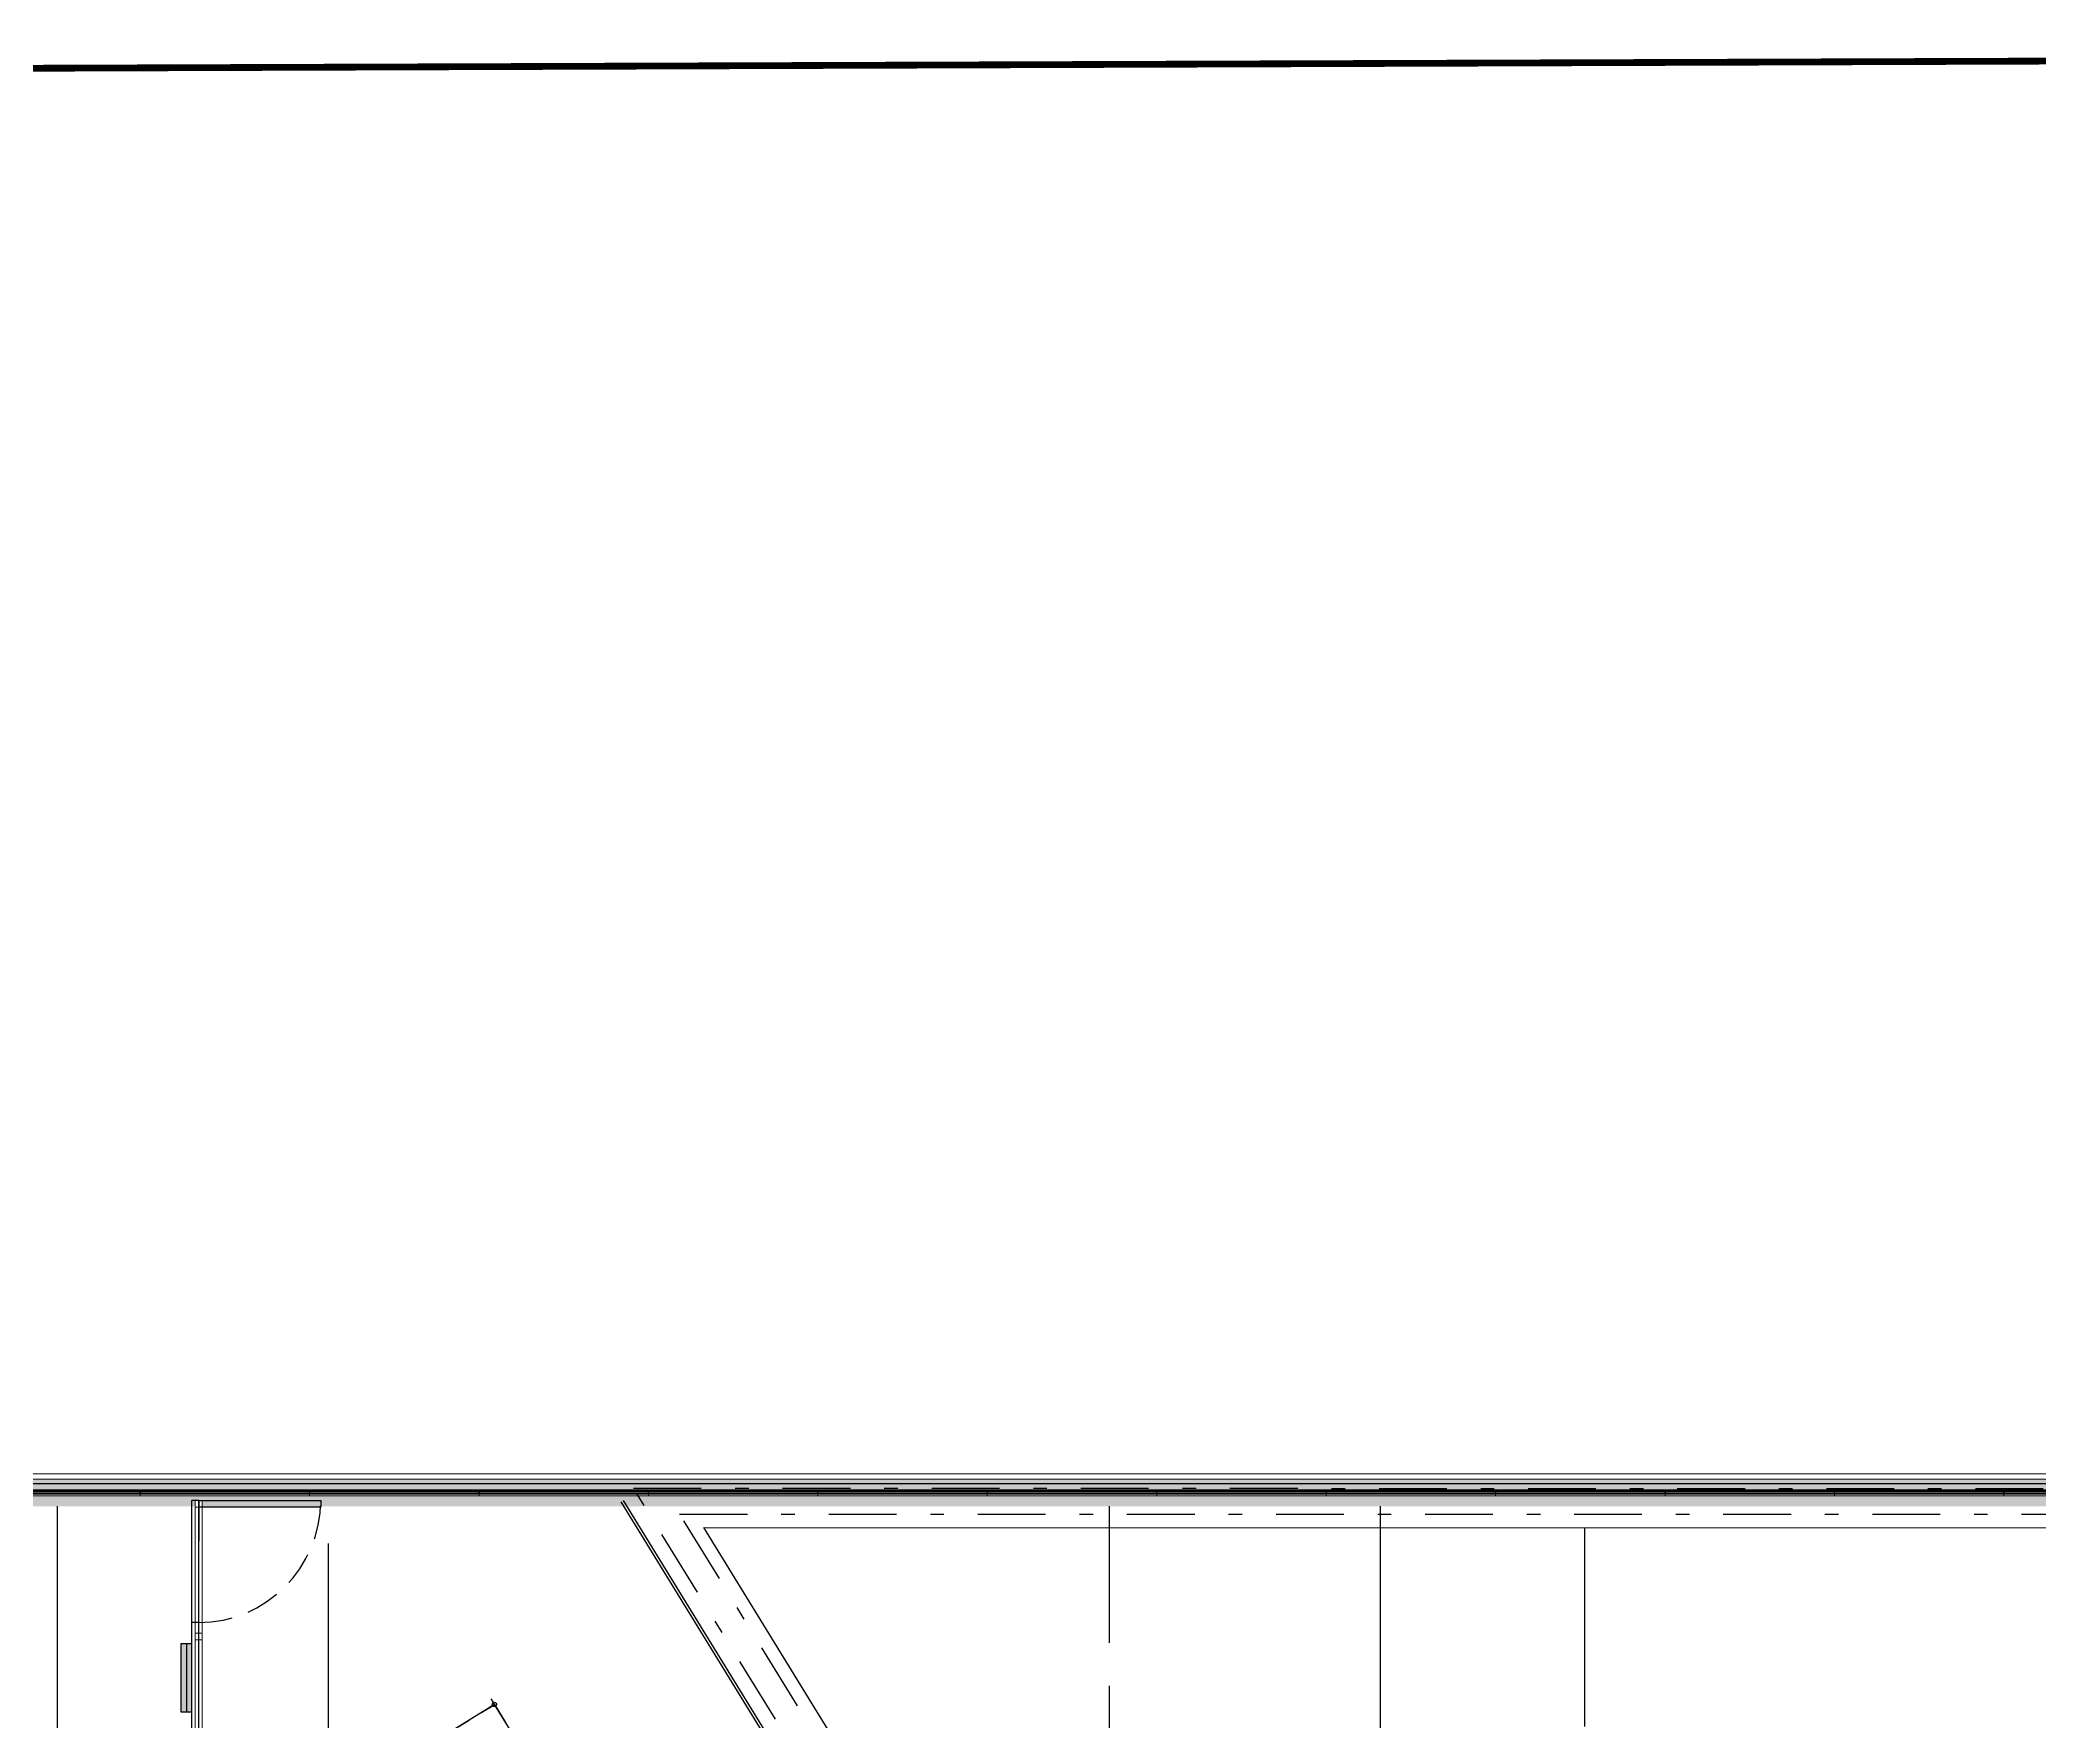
# Model space of a CAD drawing. Extents: x -14.2 to 52.3, y 3.7 to 90.9.
# Drawn here: x 0.99 to 15.74, y 40.99 to 53.4 of the extents above; entities that cross this region are included whole.
import ezdxf

# ---------------------------------------------------------------- set-up
doc = ezdxf.new("R2010")
doc.units = 0
for name, pattern in [('limpo_PINI-PSG-PE-0102-LAZ-R00$0$CENTER2', [28.575, 19.05, -3.175, 3.175, -3.175]), ('limpo_PINI-PSG-PE-0102-LAZ-R00$0$DASHDOT', [1, 0.5, -0.25, 0, -0.25]), ('limpo_PINI-PSG-PE-0102-LAZ-R00$0$HIDDEN', [0.375, 0.25, -0.125]), ('limpo_PINI-PSG-PE-0102-LAZ-R00$0$HIDDEN2', [0.1875, 0.125, -0.0625])]:
    doc.linetypes.add(name, pattern=pattern)
for name, color, linetype, lineweight in [('limpo_PINI-PSG-PE-0102-LAZ-R00$0$A-DETL', 1, 'Continuous', 5), ('limpo_PINI-PSG-PE-0102-LAZ-R00$0$A-GLAZ-CURT', 52, 'Continuous', 5), ('limpo_PINI-PSG-PE-0102-LAZ-R00$0$A-GLAZ-CWMG', 1, 'Continuous', 5), ('limpo_PINI-PSG-PE-0102-LAZ-R00$0$A-WALL', 1, 'Continuous', 5), ('limpo_PINI-PSG-PE-0102-LAZ-R00$0$S-BEAM', 12, 'Continuous', 5)]:
    doc.layers.add(name, color=color, linetype=linetype, lineweight=lineweight)
for name, color, linetype in [('limpo_PINI-PSG-PE-0102-LAZ-R00$0$PA_CAIX', 1, 'Continuous'), ('limpo_PINI-PSG-PE-0102-LAZ-R00$0$PA_EQUI', 1, 'Continuous'), ('limpo_PINI-PSG-PE-0102-LAZ-R00$0$PA_ESTR', 181, 'limpo_PINI-PSG-PE-0102-LAZ-R00$0$CENTER2'), ('limpo_PINI-PSG-PE-0102-LAZ-R00$0$PA_EXTE_1', 1, 'Continuous'), ('limpo_PINI-PSG-PE-0102-LAZ-R00$0$PA_EXTE_2', 2, 'Continuous'), ('limpo_PINI-PSG-PE-0102-LAZ-R00$0$PA_EXTE_3', 3, 'Continuous'), ('limpo_PINI-PSG-PE-0102-LAZ-R00$0$PA_INST_HIDR', 162, 'Continuous'), ('limpo_PINI-PSG-PE-0102-LAZ-R00$0$PA_LIMI_TER', 32, 'limpo_PINI-PSG-PE-0102-LAZ-R00$0$DASHDOT'), ('limpo_PINI-PSG-PE-0102-LAZ-R00$0$PA_PROJ_I', 2, 'limpo_PINI-PSG-PE-0102-LAZ-R00$0$DASHDOT'), ('limpo_PINI-PSG-PE-0102-LAZ-R00$0$PA_SOLI_7', 254, 'Continuous'), ('limpo_PINI-PSG-PE-0102-LAZ-R00$0$XR_ARQT', 7, 'Continuous'), ('XR_ARQT', 7, 'Continuous')]:
    doc.layers.add(name, color=color, linetype=linetype)
doc.styles.add('limpo_PINI-PSG-PE-0102-LAZ-R00$0$COTA', font='romans.shx', dxfattribs={"width": 1.25})
doc.dimstyles.new('limpo_PINI-PSG-PE-0102-LAZ-R00$0$PA25-ARQ_2', dxfattribs={"dimscale": 0.025, "dimtxt": 1.5, "dimasz": 1.25, "dimexe": 0, "dimexo": 2, "dimgap": 0.8, "dimtad": 1, "dimdec": 0, "dimlfac": 100, "dimdsep": 46, "dimtxsty": 'limpo_PINI-PSG-PE-0102-LAZ-R00$0$COTA', "dimblk": 'limpo_PINI-PSG-PE-0102-LAZ-R00$0$_Origin', "dimcen": 2.5, "dimclrd": 256, "dimclre": 256, "dimclrt": 2, "dimadec": 0, "dimazin": 0, "dimtfac": 1, "dimtdec": 0, "dimtix": 1, "dimtmove": 2, "dimatfit": 3, "dimldrblk": 'limpo_PINI-PSG-PE-0102-LAZ-R00$0$setaleader', "dimfxl": 0, "dimarcsym": 0})

# ---------------------------------------------------------------- blocks, each defined once
blk = doc.blocks.new('limpo_PINI-PSG-PE-0102-LAZ-R00$0$DUCHA_2')
for p, q in [((0.854, 0.05), (0, 0.05)), ((0, -0.05), (0, 0.05)), ((0.854, -0.05), (0.854, 0.05)), ((0.854, -0.05), (0, -0.05))]:
    blk.add_line(p, q)
for start, end in [(19.4712, 160.5288), (199.4712, 340.5288)]:
    blk.add_arc((0.604, 0), 0.15, start, end)
blk = doc.blocks.new('limpo_PINI-PSG-PE-0102-LAZ-R00$0$_Origin')
at = {"color": 0, "lineweight": -2}
blk.add_line((0, 0), (-1, 0), dxfattribs=at)
at = {"color": 14, "lineweight": -2}
blk.add_circle((0, 0), 0.5, dxfattribs=at)
blk = doc.blocks.new('*D92')
at = {"layer": 'Defpoints', "linetype": 'limpo_PINI-PSG-PE-0102-LAZ-R00$0$HIDDEN2', "lineweight": -2, "transparency": 16777216}
for p, q in [((-0.05, 1.5), (0, 1.5)), ((0, 1.46875), (0, 0.03125)), ((-0.05, 0), (0, 0))]:
    blk.add_line(p, q, dxfattribs=at)
at = {"layer": 'Defpoints', "color": 0, "linetype": 'limpo_PINI-PSG-PE-0102-LAZ-R00$0$HIDDEN2', "transparency": 16777216}
for p in [(0, 1.5), (0, 0), (0, 0)]:
    blk.add_point(p, dxfattribs=at)
at = {"layer": 'Defpoints', "linetype": 'limpo_PINI-PSG-PE-0102-LAZ-R00$0$HIDDEN2', "lineweight": -2, "transparency": 16777216, "xscale": 0.03125, "yscale": 0.03125, "zscale": 0.03125}
for p, rotation in [((0, 1.5), 90), ((0, 0), 270)]:
    blk.add_blockref('limpo_PINI-PSG-PE-0102-LAZ-R00$0$_Origin', p, dxfattribs=dict(at, rotation=rotation))
at = {"layer": 'Defpoints', "color": 2, "linetype": 'limpo_PINI-PSG-PE-0102-LAZ-R00$0$HIDDEN2', "transparency": 16777216, "insert": (-0.03875, 0.75), "char_height": 0.0375, "attachment_point": 5, "rotation": 90, "style": 'limpo_PINI-PSG-PE-0102-LAZ-R00$0$COTA'}
blk.add_mtext('150', dxfattribs=at)
blk = doc.blocks.new('limpo_PINI-PSG-PE-0102-LAZ-R00$0$setaleader')
h = blk.add_hatch(color=12)
h.paths.add_polyline_path([(-0.11, 0), (0, 0), (-1.05, 1.05), (-1.05, 0.69)])
h.paths.add_polyline_path([(0, 0), (-0.11, 0), (-1.05, -0.69), (-1.05, -1.05)])
at = {"color": 12}
blk.add_line((0, 0), (-1, 0), dxfattribs=at)
blk = doc.blocks.new('*D91')
at = {"layer": 'Defpoints', "linetype": 'limpo_PINI-PSG-PE-0102-LAZ-R00$0$HIDDEN2', "lineweight": -2, "transparency": 16777216}
for p, q in [((-1.5, 1.55), (-1.5, 1.5)), ((-1.46875, 1.5), (-0.03125, 1.5)), ((0, 1.55), (0, 1.5))]:
    blk.add_line(p, q, dxfattribs=at)
at = {"layer": 'Defpoints', "color": 0, "linetype": 'limpo_PINI-PSG-PE-0102-LAZ-R00$0$HIDDEN2', "transparency": 16777216}
for p in [(-1.5, 1.5), (0, 1.5), (0, 1.5)]:
    blk.add_point(p, dxfattribs=at)
at = {"layer": 'Defpoints', "linetype": 'limpo_PINI-PSG-PE-0102-LAZ-R00$0$HIDDEN2', "lineweight": -2, "transparency": 16777216, "xscale": 0.03125, "yscale": 0.03125, "zscale": 0.03125, "rotation": 180}
blk.add_blockref('limpo_PINI-PSG-PE-0102-LAZ-R00$0$_Origin', (-1.5, 1.5), dxfattribs=at)
at = {"layer": 'Defpoints', "linetype": 'limpo_PINI-PSG-PE-0102-LAZ-R00$0$HIDDEN2', "lineweight": -2, "transparency": 16777216, "xscale": 0.03125, "yscale": 0.03125, "zscale": 0.03125}
blk.add_blockref('limpo_PINI-PSG-PE-0102-LAZ-R00$0$_Origin', (0, 1.5), dxfattribs=at)
at = {"layer": 'Defpoints', "color": 2, "linetype": 'limpo_PINI-PSG-PE-0102-LAZ-R00$0$HIDDEN2', "transparency": 16777216, "insert": (-0.75, 1.53875), "char_height": 0.0375, "attachment_point": 5, "style": 'limpo_PINI-PSG-PE-0102-LAZ-R00$0$COTA'}
blk.add_mtext('150', dxfattribs=at)
blk = doc.blocks.new('limpo_PINI-PSG-PE-0102-LAZ-R00$0$AVISO GRADIL PISCINA')
at = {"layer": 'limpo_PINI-PSG-PE-0102-LAZ-R00$0$PA_SOLI_7', "ltscale": 5}
h = blk.add_hatch(color=256, dxfattribs=at)
h.dxf.hatch_style = 1
h.paths.add_polyline_path([(-0.25, -0.041), (0.25, -0.041), (0.25, 0.041), (-0.25, 0.041)])
at = {"layer": 'limpo_PINI-PSG-PE-0102-LAZ-R00$0$PA_EXTE_1'}
blk.add_line((-0.25, 0), (0.25, 0), dxfattribs=at)
blk.add_lwpolyline([(-0.25, 0.041), (-0.25, -0.041), (0.25, -0.041), (0.25, 0.041)], close=True, dxfattribs=at)
blk = doc.blocks.new('limpo_PINI-PSG-PE-0102-LAZ-R00$0$PINI-EST-PE-1101-TQR-R20_rvt-1-5PPE_008_LAZER__P_A_0_09_')
at = {"layer": 'limpo_PINI-PSG-PE-0102-LAZ-R00$0$S-BEAM'}
h = blk.add_hatch(color=50, dxfattribs=at)
h.paths.add_polyline_path([(36620, 18460), (37086, 18460), (37086, 18537), (-15140, 18537), (-15238, 18533), (-15331, 18494), (-15322, 18464), (-15335, 18460), (-6270, 18460), (-6270, 18503), (-6220, 18503), (-6220, 18460), (32600, 18460)])
h.paths.add_polyline_path([(-15199, 18550), (-15129, 18552), (-15151, 18552), (-15199, 18550)])
h.paths.add_polyline_path([(37073, 18582), (37086, 18582), (37086, 18660), (-14942, 18660), (-15123, 18582), (36620, 18582)])
at = {"layer": 'limpo_PINI-PSG-PE-0102-LAZ-R00$0$S-BEAM', "color": 55, "lineweight": 18}
blk.add_line((37086, 18660), (-14942, 18660), dxfattribs=at)
blk = doc.blocks.new('limpo_PINI-PSG-PE-0102-LAZ-R00$0$Parede básica _ DAA_GDC_VID_INFTY - ___-2043452-5PPE_008_LAZER__P_A_0_09_')
at = {"layer": 'limpo_PINI-PSG-PE-0102-LAZ-R00$0$A-WALL'}
for p, q in [((-7927, 18568), (-7927, 18582)), ((-7927, 18582), (-6677, 18582)), ((-7927, 18537), (-7927, 18552)), ((-7927, 18537), (-6677, 18537)), ((-6677, 18582), (-6677, 18568)), ((-6677, 18552), (-6677, 18537))]:
    blk.add_line(p, q, dxfattribs=at)
blk = doc.blocks.new('limpo_PINI-PSG-PE-0102-LAZ-R00$0$Parede básica _ DAA_GDC_VID_INFTY - ___-2043453-5PPE_008_LAZER__P_A_0_09_')
at = {"layer": 'limpo_PINI-PSG-PE-0102-LAZ-R00$0$A-WALL'}
for p, q in [((-6677, 18568), (-6677, 18582)), ((-6677, 18582), (-5427, 18582)), ((-6677, 18537), (-6677, 18552)), ((-6677, 18537), (-5427, 18537)), ((-5427, 18582), (-5427, 18568)), ((-5427, 18552), (-5427, 18537))]:
    blk.add_line(p, q, dxfattribs=at)
blk = doc.blocks.new('limpo_PINI-PSG-PE-0102-LAZ-R00$0$Parede básica _ DAA_GDC_VID_INFTY - ___-2043454-5PPE_008_LAZER__P_A_0_09_')
at = {"layer": 'limpo_PINI-PSG-PE-0102-LAZ-R00$0$A-WALL'}
for p, q in [((-5427, 18568), (-5427, 18582)), ((-5427, 18582), (-4177, 18582)), ((-5427, 18537), (-5427, 18552)), ((-5427, 18537), (-4177, 18537)), ((-4177, 18582), (-4177, 18568)), ((-4177, 18552), (-4177, 18537))]:
    blk.add_line(p, q, dxfattribs=at)
blk = doc.blocks.new('limpo_PINI-PSG-PE-0102-LAZ-R00$0$Parede básica _ DAA_GDC_VID_INFTY - ___-2043455-5PPE_008_LAZER__P_A_0_09_')
at = {"layer": 'limpo_PINI-PSG-PE-0102-LAZ-R00$0$A-WALL'}
for p, q in [((-4177, 18568), (-4177, 18582)), ((-4177, 18582), (-2927, 18582)), ((-4177, 18537), (-4177, 18552)), ((-4177, 18537), (-2927, 18537)), ((-2927, 18582), (-2927, 18568)), ((-2927, 18552), (-2927, 18537))]:
    blk.add_line(p, q, dxfattribs=at)
blk = doc.blocks.new('limpo_PINI-PSG-PE-0102-LAZ-R00$0$Parede básica _ DAA_GDC_VID_INFTY - ___-2043456-5PPE_008_LAZER__P_A_0_09_')
at = {"layer": 'limpo_PINI-PSG-PE-0102-LAZ-R00$0$A-WALL'}
for p, q in [((-2927, 18568), (-2927, 18582)), ((-2927, 18582), (-1677, 18582)), ((-2927, 18537), (-2927, 18552)), ((-2927, 18537), (-1677, 18537)), ((-1677, 18582), (-1677, 18568)), ((-1677, 18552), (-1677, 18537))]:
    blk.add_line(p, q, dxfattribs=at)
blk = doc.blocks.new('limpo_PINI-PSG-PE-0102-LAZ-R00$0$Parede básica _ DAA_GDC_VID_INFTY - ___-2043457-5PPE_008_LAZER__P_A_0_09_')
at = {"layer": 'limpo_PINI-PSG-PE-0102-LAZ-R00$0$A-WALL'}
for p, q in [((-1677, 18568), (-1677, 18582)), ((-1677, 18582), (-427, 18582)), ((-1677, 18537), (-1677, 18552)), ((-1677, 18537), (-427, 18537)), ((-427, 18582), (-427, 18568)), ((-427, 18552), (-427, 18537))]:
    blk.add_line(p, q, dxfattribs=at)
blk = doc.blocks.new('limpo_PINI-PSG-PE-0102-LAZ-R00$0$Parede básica _ DAA_GDC_VID_INFTY - ___-2043458-5PPE_008_LAZER__P_A_0_09_')
at = {"layer": 'limpo_PINI-PSG-PE-0102-LAZ-R00$0$A-WALL'}
for p, q in [((-427, 18568), (-427, 18582)), ((-427, 18582), (823, 18582)), ((-427, 18537), (-427, 18552)), ((-427, 18537), (823, 18537)), ((823, 18582), (823, 18568)), ((823, 18552), (823, 18537))]:
    blk.add_line(p, q, dxfattribs=at)
blk = doc.blocks.new('limpo_PINI-PSG-PE-0102-LAZ-R00$0$Parede básica _ DAA_GDC_VID_INFTY - ___-2043459-5PPE_008_LAZER__P_A_0_09_')
at = {"layer": 'limpo_PINI-PSG-PE-0102-LAZ-R00$0$A-WALL'}
for p, q in [((823, 18568), (823, 18582)), ((823, 18582), (2073, 18582)), ((823, 18537), (823, 18552)), ((823, 18537), (2073, 18537)), ((2073, 18582), (2073, 18568)), ((2073, 18552), (2073, 18537))]:
    blk.add_line(p, q, dxfattribs=at)
blk = doc.blocks.new('limpo_PINI-PSG-PE-0102-LAZ-R00$0$Parede básica _ DAA_GDC_VID_INFTY - ___-2043460-5PPE_008_LAZER__P_A_0_09_')
at = {"layer": 'limpo_PINI-PSG-PE-0102-LAZ-R00$0$A-WALL'}
for p, q in [((2073, 18568), (2073, 18582)), ((2073, 18582), (3323, 18582)), ((2073, 18537), (2073, 18552)), ((2073, 18537), (3323, 18537)), ((3323, 18582), (3323, 18568)), ((3323, 18552), (3323, 18537))]:
    blk.add_line(p, q, dxfattribs=at)
blk = doc.blocks.new('limpo_PINI-PSG-PE-0102-LAZ-R00$0$Parede básica _ DAA_GDC_VID_INFTY - ___-2043461-5PPE_008_LAZER__P_A_0_09_')
at = {"layer": 'limpo_PINI-PSG-PE-0102-LAZ-R00$0$A-WALL'}
for p, q in [((3323, 18568), (3323, 18582)), ((3323, 18582), (4573, 18582)), ((3323, 18537), (3323, 18552)), ((3323, 18537), (4573, 18537)), ((4573, 18582), (4573, 18568)), ((4573, 18552), (4573, 18537))]:
    blk.add_line(p, q, dxfattribs=at)
blk = doc.blocks.new('limpo_PINI-PSG-PE-0102-LAZ-R00$0$Parede básica _ DAA_GDC_VID_INFTY - ___-2043462-5PPE_008_LAZER__P_A_0_09_')
at = {"layer": 'limpo_PINI-PSG-PE-0102-LAZ-R00$0$A-WALL'}
for p, q in [((4573, 18568), (4573, 18582)), ((4573, 18582), (5823, 18582)), ((4573, 18537), (4573, 18552)), ((4573, 18537), (5823, 18537)), ((5823, 18582), (5823, 18568)), ((5823, 18552), (5823, 18537))]:
    blk.add_line(p, q, dxfattribs=at)
blk = doc.blocks.new('limpo_PINI-PSG-PE-0102-LAZ-R00$0$Parede básica _ DAA_GDC_VID_INFTY - ___-2043463-5PPE_008_LAZER__P_A_0_09_')
at = {"layer": 'limpo_PINI-PSG-PE-0102-LAZ-R00$0$A-WALL'}
for p, q in [((5823, 18568), (5823, 18582)), ((5823, 18582), (7073, 18582)), ((5823, 18537), (5823, 18552)), ((5823, 18537), (7073, 18537)), ((7073, 18582), (7073, 18568)), ((7073, 18552), (7073, 18537))]:
    blk.add_line(p, q, dxfattribs=at)
blk = doc.blocks.new('limpo_PINI-PSG-PE-0102-LAZ-R00$0$Parede básica _ DAA_GDC_VID_INFTY - ___-2043464-5PPE_008_LAZER__P_A_0_09_')
at = {"layer": 'limpo_PINI-PSG-PE-0102-LAZ-R00$0$A-WALL'}
for p, q in [((7073, 18568), (7073, 18582)), ((7073, 18582), (8323, 18582)), ((7073, 18537), (7073, 18552)), ((7073, 18537), (8323, 18537)), ((8323, 18582), (8323, 18568)), ((8323, 18552), (8323, 18537))]:
    blk.add_line(p, q, dxfattribs=at)
blk = doc.blocks.new('limpo_PINI-PSG-PE-0102-LAZ-R00$0$Montante retangular - 50 x 50-2589585-5PPE_008_LAZER__P_A_0_09_')
at = {"layer": 'limpo_PINI-PSG-PE-0102-LAZ-R00$0$A-GLAZ-CWMG'}
for p, q in [((-6270, 18453), (-6220, 18453)), ((-6270, 17524), (-6270, 18453)), ((-6220, 18453), (-6220, 17524)), ((-6220, 17524), (-6270, 17524))]:
    blk.add_line(p, q, dxfattribs=at)
blk = doc.blocks.new('limpo_PINI-PSG-PE-0102-LAZ-R00$0$Montante retangular - 50 x 50-2415401-5PPE_008_LAZER__P_A_0_09_')
at = {"layer": 'limpo_PINI-PSG-PE-0102-LAZ-R00$0$A-GLAZ-CWMG'}
for p, q in [((-50, -25), (-50, 25)), ((-50, 25), (0, 25)), ((0, 25), (0, -25)), ((0, -25), (-50, -25))]:
    blk.add_line(p, q, dxfattribs=at)
blk = doc.blocks.new('limpo_PINI-PSG-PE-0102-LAZ-R00$0$Montante retangular - 50 x 50-2415400-5PPE_008_LAZER__P_A_0_09_')
at = {"layer": 'limpo_PINI-PSG-PE-0102-LAZ-R00$0$A-GLAZ-CWMG'}
for p, q in [((-25, -25), (-25, 25)), ((-25, 25), (25, 25)), ((25, 25), (25, -25)), ((25, -25), (-25, -25))]:
    blk.add_line(p, q, dxfattribs=at)
blk = doc.blocks.new('limpo_PINI-PSG-PE-0102-LAZ-R00$0$A$C745163c0')
at = {"layer": 'limpo_PINI-PSG-PE-0102-LAZ-R00$0$A-DETL', "color": 1}
blk.add_line((3102, 21215), (-20790, 21215), dxfattribs=at)
at = {"layer": 'limpo_PINI-PSG-PE-0102-LAZ-R00$0$A-WALL', "color": 170, "lineweight": 40}
for p, q in [((-8607, 21083), (-13607, 21083)), ((-13607, 21068), (-8607, 21068)), ((-12357, 21068), (-12357, 21083)), ((-11107, 21068), (-11107, 21083)), ((-9857, 21068), (-9857, 21083)), ((-8607, 21068), (-8607, 21083)), ((-3607, 21083), (-8607, 21083)), ((-8607, 21068), (-3607, 21068)), ((-7357, 21068), (-7357, 21083)), ((-6107, 21068), (-6107, 21083)), ((-4857, 21068), (-4857, 21083)), ((-3607, 21068), (-3607, 21083)), ((1393, 21083), (-3607, 21083)), ((-3607, 21068), (1393, 21068)), ((-2357, 21068), (-2357, 21083)), ((-1107, 21068), (-1107, 21083)), ((143, 21068), (143, 21083)), ((1393, 21068), (1393, 21083)), ((8893, 21083), (1393, 21083)), ((1393, 21068), (6393, 21068))]:
    blk.add_line(p, q, dxfattribs=at)
at = {"lineweight": 5}
blk.add_blockref('limpo_PINI-PSG-PE-0102-LAZ-R00$0$PINI-EST-PE-1101-TQR-R20_rvt-1-5PPE_008_LAZER__P_A_0_09_', (-5680, 2515), dxfattribs=at)
at = {"layer": 'limpo_PINI-PSG-PE-0102-LAZ-R00$0$A-GLAZ-CURT'}
for name in ['limpo_PINI-PSG-PE-0102-LAZ-R00$0$Parede básica _ DAA_GDC_VID_INFTY - ___-2043452-5PPE_008_LAZER__P_A_0_09_', 'limpo_PINI-PSG-PE-0102-LAZ-R00$0$Parede básica _ DAA_GDC_VID_INFTY - ___-2043453-5PPE_008_LAZER__P_A_0_09_', 'limpo_PINI-PSG-PE-0102-LAZ-R00$0$Parede básica _ DAA_GDC_VID_INFTY - ___-2043454-5PPE_008_LAZER__P_A_0_09_', 'limpo_PINI-PSG-PE-0102-LAZ-R00$0$Parede básica _ DAA_GDC_VID_INFTY - ___-2043455-5PPE_008_LAZER__P_A_0_09_', 'limpo_PINI-PSG-PE-0102-LAZ-R00$0$Parede básica _ DAA_GDC_VID_INFTY - ___-2043456-5PPE_008_LAZER__P_A_0_09_', 'limpo_PINI-PSG-PE-0102-LAZ-R00$0$Parede básica _ DAA_GDC_VID_INFTY - ___-2043457-5PPE_008_LAZER__P_A_0_09_', 'limpo_PINI-PSG-PE-0102-LAZ-R00$0$Parede básica _ DAA_GDC_VID_INFTY - ___-2043458-5PPE_008_LAZER__P_A_0_09_', 'limpo_PINI-PSG-PE-0102-LAZ-R00$0$Parede básica _ DAA_GDC_VID_INFTY - ___-2043459-5PPE_008_LAZER__P_A_0_09_', 'limpo_PINI-PSG-PE-0102-LAZ-R00$0$Parede básica _ DAA_GDC_VID_INFTY - ___-2043460-5PPE_008_LAZER__P_A_0_09_', 'limpo_PINI-PSG-PE-0102-LAZ-R00$0$Parede básica _ DAA_GDC_VID_INFTY - ___-2043461-5PPE_008_LAZER__P_A_0_09_', 'limpo_PINI-PSG-PE-0102-LAZ-R00$0$Parede básica _ DAA_GDC_VID_INFTY - ___-2043462-5PPE_008_LAZER__P_A_0_09_', 'limpo_PINI-PSG-PE-0102-LAZ-R00$0$Parede básica _ DAA_GDC_VID_INFTY - ___-2043463-5PPE_008_LAZER__P_A_0_09_', 'limpo_PINI-PSG-PE-0102-LAZ-R00$0$Parede básica _ DAA_GDC_VID_INFTY - ___-2043464-5PPE_008_LAZER__P_A_0_09_']:
    blk.add_blockref(name, (-5680, 2515), dxfattribs=at)
at = {"layer": 'limpo_PINI-PSG-PE-0102-LAZ-R00$0$A-GLAZ-CWMG', "extrusion": (0, 0, -1), "rotation": 90}
for name, p in [('limpo_PINI-PSG-PE-0102-LAZ-R00$0$Montante retangular - 50 x 50-2415401-5PPE_008_LAZER__P_A_0_09_', (11925, 21018)), ('limpo_PINI-PSG-PE-0102-LAZ-R00$0$Montante retangular - 50 x 50-2415400-5PPE_008_LAZER__P_A_0_09_', (11925, 20014))]:
    blk.add_blockref(name, p, dxfattribs=at)
at = {"layer": 'limpo_PINI-PSG-PE-0102-LAZ-R00$0$A-GLAZ-CWMG'}
for p in [(-5680, 2515), (-5680, 1536)]:
    blk.add_blockref('limpo_PINI-PSG-PE-0102-LAZ-R00$0$Montante retangular - 50 x 50-2589585-5PPE_008_LAZER__P_A_0_09_', p, dxfattribs=at)
blk = doc.blocks.new('limpo_PINI-PSG-PE-0102-LAZ-R00$0$DUCHA ESPACO1')
at = {"layer": 'Defpoints'}
blk.add_lwpolyline([(-1.5, 0), (0, 0), (0, 1.5), (-1.5, 1.5)], close=True, dxfattribs=at)
at = {"layer": 'limpo_PINI-PSG-PE-0102-LAZ-R00$0$PA_INST_HIDR'}
blk.add_blockref('limpo_PINI-PSG-PE-0102-LAZ-R00$0$DUCHA_2', (-1.5, 0.75), dxfattribs=at)
at = {"layer": 'Defpoints', "color": 252, "linetype": 'limpo_PINI-PSG-PE-0102-LAZ-R00$0$HIDDEN2'}
dim = blk.add_linear_dim(base=(0, 1.5), p1=(-1.5, 1.5), p2=(0, 1.5), dimstyle='limpo_PINI-PSG-PE-0102-LAZ-R00$0$PA25-ARQ_2', dxfattribs=at)
dim.commit()
dim.dimension.update_dxf_attribs({"geometry": '*D91', "text_midpoint": (-0.75, 1.539)})
dim = blk.add_linear_dim(base=(0, 0), p1=(0, 1.5), p2=(0, 0), angle=90, dimstyle='limpo_PINI-PSG-PE-0102-LAZ-R00$0$PA25-ARQ_2', dxfattribs=at)
dim.commit()
dim.dimension.update_dxf_attribs({"geometry": '*D92', "text_midpoint": (-0.039, 0.75)})
blk = doc.blocks.new('limpo_PINI-PSG-PE-0102-LAZ-R00')
at = {"layer": 'limpo_PINI-PSG-PE-0102-LAZ-R00$0$XR_ARQT', "xscale": 0.001000000000038553, "yscale": 0.001000000000038553, "zscale": 0.001000000000038553}
blk.add_blockref('limpo_PINI-PSG-PE-0102-LAZ-R00$0$A$C745163c0', (14.124, 21.592), dxfattribs=at)
at = {"layer": 'limpo_PINI-PSG-PE-0102-LAZ-R00$0$PA_CAIX'}
for p, q in [((2.199, 42.61), (2.149, 42.61)), ((2.199, 42.61, 0), (2.199, 42.31, 0)), ((2.199, 41.71), (2.149, 41.71))]:
    blk.add_line(p, q, dxfattribs=at)
blk.add_lwpolyline([(2.199, 42.61), (3.099, 42.61), (3.099, 42.56), (2.199, 42.56)], close=True, dxfattribs=at)
at = {"layer": 'limpo_PINI-PSG-PE-0102-LAZ-R00$0$PA_CAIX', "linetype": 'limpo_PINI-PSG-PE-0102-LAZ-R00$0$HIDDEN'}
blk.add_arc((2.199, 42.61), 0.9, 270, 0, dxfattribs=at)
at = {"layer": 'limpo_PINI-PSG-PE-0102-LAZ-R00$0$PA_ESTR', "ltscale": 0.1}
for points in [[(1.156, 29.366), (1.156, 42.567)], [(3.156, 28.957), (3.156, 42.567)], [(8.919, 27.272), (8.919, 42.567)], [(10.919, 26.542), (10.919, 42.567)]]:
    blk.add_lwpolyline(points, dxfattribs=at)
at = {"layer": 'limpo_PINI-PSG-PE-0102-LAZ-R00$0$PA_EXTE_1'}
for points in [[(-6.797, 42.735), (46.794, 42.735, -0.456882), (47.794, 41.581), (42.795, 6.973, -0.372795), (41.484, 5.837), (17.261, 5.837)], [(-6.797, 42.685), (46.794, 42.685, -0.456882), (47.744, 41.588), (42.746, 6.98, -0.372795), (41.484, 5.887), (17.261, 5.887)], [(39.503, 26.54), (39.12, 26.54, -0.297475), (38.754, 26.779), (36.479, 31.953, 0.256356), (35.296, 32.861), (20.325, 35.166, 0.107319), (18.207, 35.036), (8.655, 32.342, -0.190923), (7.666, 32.444), (3.511, 35.154, -0.253465), (2.149, 37.666), (2.149, 42.61)], [(39.503, 26.59), (39.12, 26.59, -0.297475), (38.8, 26.799), (36.525, 31.973, 0.256356), (35.304, 32.91), (20.333, 35.215, 0.107319), (18.194, 35.084), (8.642, 32.39, -0.190438), (7.691, 32.487), (3.538, 35.195, -0.253465), (2.199, 37.666), (2.199, 42.61)]]:
    blk.add_lwpolyline(points, format="xyb", dxfattribs=at)
at = {"layer": 'limpo_PINI-PSG-PE-0102-LAZ-R00$0$PA_EXTE_2'}
blk.add_line((12.426, 40.943), (12.426, 42.41), dxfattribs=at)
at = {"layer": 'limpo_PINI-PSG-PE-0102-LAZ-R00$0$PA_EXTE_3'}
blk.add_lwpolyline([(46.557, 42.407), (44.005, 24.766), (40.034, 24.766), (40.033, 26.64), (38.652, 29.782), (40.3, 30.506), (37.964, 35.817, 0.268396), (35.541, 37.593), (20.318, 39.238, 0.074215), (17.368, 39.119), (10.971, 37.898, -0.311638), (7.853, 39.274), (5.926, 42.41), (46.557, 42.407)], format="xyb", dxfattribs=at)
at = {"layer": 'limpo_PINI-PSG-PE-0102-LAZ-R00$0$PA_INST_HIDR'}
for points in [[(38.117, 30.005), (39.746, 30.722), (37.58, 35.648, 0.268396), (35.495, 37.175), (20.273, 38.821, 0.074215), (17.446, 38.706), (11.05, 37.485, -0.311638), (7.495, 39.054), (5.316, 42.6)], [(38.125, 29.987), (39.773, 30.711), (37.598, 35.656, 0.268396), (35.498, 37.195), (20.275, 38.841, 0.074215), (17.443, 38.726), (11.046, 37.505, -0.311638), (7.512, 39.065), (5.333, 42.61)]]:
    blk.add_lwpolyline(points, format="xyb", dxfattribs=at)
at = {"layer": 'limpo_PINI-PSG-PE-0102-LAZ-R00$0$PA_LIMI_TER', "const_width": 0.05, "flags": 128}
blk.add_lwpolyline([(0.497, 4.366), (45.476, 3.67), (49.077, 28.957), (49.729, 28.889), (52.343, 53.357), (-10.257, 53.134), (-13.381, 28.511), (2.923, 25.662)], close=True, dxfattribs=at)
at = {"layer": 'limpo_PINI-PSG-PE-0102-LAZ-R00$0$PA_PROJ_I'}
for points in [[(46.892, 42.697), (44.108, 24.447), (39.743, 24.447), (39.743, 26.579), (38.27, 29.93), (39.918, 30.655), (37.699, 35.701, 0.268396), (35.509, 37.304), (20.286, 38.95, 0.074215), (17.422, 38.834), (11.026, 37.613, -0.311638), (7.606, 39.122), (5.407, 42.7)], [(46.673, 42.507), (43.998, 24.637), (39.933, 24.637), (39.933, 26.619), (38.52, 29.833), (40.168, 30.557), (37.873, 35.777, 0.268396), (35.53, 37.493), (20.307, 39.139, 0.074215), (17.386, 39.021), (10.99, 37.8, -0.311638), (7.768, 39.222), (5.747, 42.51)]]:
    blk.add_lwpolyline(points, format="xyb", close=True, dxfattribs=at)
at = {"layer": 'limpo_PINI-PSG-PE-0102-LAZ-R00$0$PA_EQUI', "rotation": 270}
blk.add_blockref('limpo_PINI-PSG-PE-0102-LAZ-R00$0$AVISO GRADIL PISCINA', (2.108, 41.302), dxfattribs=at)
at = {"layer": 'limpo_PINI-PSG-PE-0102-LAZ-R00$0$PA_INST_HIDR', "rotation": 31.74630028950704}
blk.add_blockref('limpo_PINI-PSG-PE-0102-LAZ-R00$0$DUCHA ESPACO1', (5.17, 39.83), dxfattribs=at)

msp = doc.modelspace()

# ---------------------------------------------------------------- block references
at = {"layer": 'XR_ARQT'}
msp.add_blockref('limpo_PINI-PSG-PE-0102-LAZ-R00', (-0.042, 0.017), dxfattribs=at)

doc.saveas('drawing.dxf')
